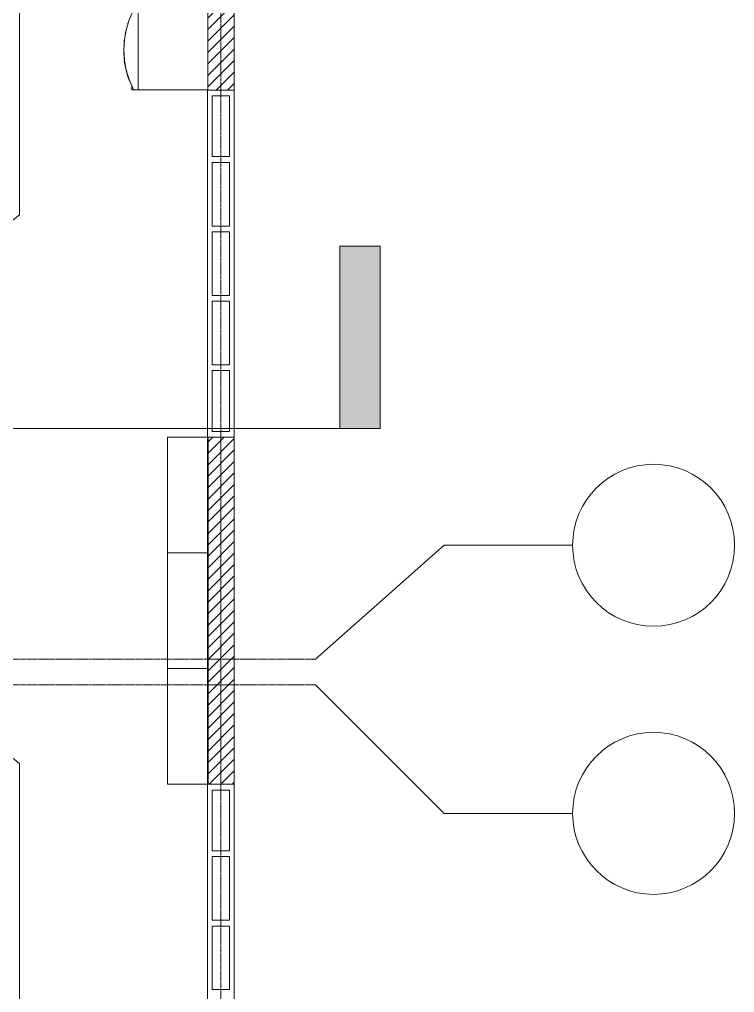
# Model space of a CAD drawing. Header units: inches. Extents: x 22 to 382261, y 22 to 371281.
# Drawn here: x 200367 to 206550, y 57633 to 66043 of the extents above; entities that cross this region are included whole.
import ezdxf

# ---------------------------------------------------------------- set-up
doc = ezdxf.new("R2010")
doc.units = ezdxf.units.IN
doc.header["$MEASUREMENT"] = 0
doc.linetypes.add('Grid Line 1_2_', pattern=[22.225, 12.7, -3.175, 3.175, -3.175])
for name, color, linetype, lineweight in [('A-GLAZ-CWMG', 51, 'Continuous', 9), ('A-WALL-PATT', 111, 'Continuous', 9), ('G-ANNO-SYMB', 111, 'Continuous', 9), ('I-FURN', 30, 'Continuous', 9), ('I-WALL', 2, 'Continuous', 9), ('Q-CASE', 31, 'Continuous', 9), ('S-GRID', 1, 'Continuous', 9), ('S-GRID-IDEN', 1, 'Continuous', 9)]:
    doc.layers.add(name, color=color, linetype=linetype, lineweight=lineweight)

# ---------------------------------------------------------------- blocks, each defined once
blk = doc.blocks.new('Rectangular Mullion - 50 x 150mm-V2-02- FIRST FLOOR FURNITURE PLAN')
at = {"layer": 'A-GLAZ-CWMG', "lineweight": 18}
for p, q in [((22913.3, 6908.2), (22763.3, 6908.2)), ((22763.3, 6908.2), (22763.3, 6383.2)), ((22913.3, 6383.2), (22913.3, 6908.2)), ((22763.3, 6383.2), (22913.3, 6383.2))]:
    blk.add_line(p, q, dxfattribs=at)
blk = doc.blocks.new('Rectangular Mullion - 50 x 150mm-441106-02- FIRST FLOOR FURNITURE PLAN')
at = {"layer": 'A-GLAZ-CWMG', "lineweight": 18}
for p, q in [((22913.297347, 6333.191796), (22763.297347, 6333.191796)), ((22763.297347, 6333.191796), (22763.297347, 5783.191796)), ((22913.297347, 5783.191796), (22913.297347, 6333.191796)), ((22763.297347, 5783.191796), (22913.297347, 5783.191796))]:
    blk.add_line(p, q, dxfattribs=at)
blk = doc.blocks.new('Casework 30 - Casework 30-869156-02- FIRST FLOOR FURNITURE PLAN')
at = {"layer": 'Q-CASE'}
for p, q in [((21096.2, 5879.2), (21096.2, 8453.2)), ((21096.2, -2001.8), (21096.2, 1137.2))]:
    blk.add_line(p, q, dxfattribs=at)
blk.add_arc((22932, 3508.2), 2998.7, 127.74928, 232.25072, dxfattribs=at)
blk = doc.blocks.new('FREEZER COCACOLA - FREEZER COCACOLA-870207-02- FIRST FLOOR FURNITURE PLAN')
at = {"layer": 'I-FURN'}
for p, q in [((-337.5, 125.6), (-337.5, 727.6)), ((-337.5, 727.6), (-285.6, 727.6)), ((-285.6, 727.6), (285.6, 727.6)), ((285.6, 727.6), (337.5, 727.6)), ((337.5, 727.6), (337.5, 125.6)), ((-337.5, 125.6), (337.5, 125.6)), ((-337.5, 76.5), (-337.5, 125.6)), ((337.5, 125.6), (337.5, 85)), ((337.5, 70.6), (337.5, 85)), ((-337.5, 76.5), (-337.5, 70.6)), ((-323.4, 70.6), (-337.5, 70.6)), ((337.5, 70.6), (305.2, 70.6))]:
    blk.add_line(p, q, dxfattribs=at)
at = {"layer": 'I-FURN', "flags": 128}
for points in [[(337.5, 85), (255.5, 48.2), (169.7, 21.6), (81.3, 5.4), (-8.4, 0)], [(-8.4, 0), (-93.4, 4.9), (-177.3, 19.4), (-259.1, 43.4), (-337.5, 76.5)]]:
    blk.add_lwpolyline(points, dxfattribs=at)
at = {"layer": 'I-FURN'}
for centre, radius, start, end in [((-8.4, 745.9), 745.9, 290.90022, 297.62619), ((-8.4, 745.9), 745.9, 250.5444, 252.66614), ((-8.4, 745.9), 745.9, 257.09202, 259.74431), ((-8.4, 745.9), 745.9, 263.72895, 266.56968), ((0, 695.8), 696.4, 269.30834, 291.42624), ((-8.4, 745.9), 745.9, 270.35508, 274.25652), ((0, 695.8), 696.4, 276.9575, 283.915), ((0, 695.8), 696.4, 276.9575, 283.915), ((-8.4, 745.9), 745.9, 277.17295, 281.26742), ((-8.4, 745.9), 745.9, 283.99075, 288.53799), ((0, 695.8), 696.4, 286.74775, 290.8725), ((0, 695.8), 696.4, 286.74775, 290.8725)]:
    blk.add_arc(centre, radius, start, end, dxfattribs=at)
blk = doc.blocks.new('M8 - M8-876421-02- FIRST FLOOR FURNITURE PLAN')
at = {"layer": 'I-FURN'}
for p, q in [((0, 350), (1000, 350)), ((0, 350), (0, 4)), ((1000, 4), (1000, 350)), ((1000, 4), (0, 4)), ((0, 4), (0, 0)), ((1000, 4), (0, 4)), ((0, 0), (1000, 0)), ((1000, 0), (1000, 4))]:
    blk.add_line(p, q, dxfattribs=at)
blk = doc.blocks.new('M8 - M8-872269-02- FIRST FLOOR FURNITURE PLAN')
at = {"layer": 'I-FURN'}
for p, q in [((1000, 0), (0, 0)), ((0, 0), (0, -4)), ((1000, -4), (1000, 0)), ((0, -4), (1000, -4)), ((0, -4), (1000, -4)), ((0, -4), (0, -350)), ((1000, -350), (1000, -4)), ((1000, -350), (0, -350))]:
    blk.add_line(p, q, dxfattribs=at)
blk = doc.blocks.new('Section - M_Section Tail - Filled-28045-02- FIRST FLOOR FURNITURE PLAN')
at = {"layer": 'G-ANNO-SYMB'}
blk.add_hatch(color=256, dxfattribs=at).paths.add_polyline_path([(0, 9), (0, 0), (-2, 0), (-2, 9)])
for p, q in [((0, 9), (-2, 9)), ((-2, 9), (-2, 0)), ((0, 0), (0, 9)), ((-2, 0), (0, 0))]:
    blk.add_line(p, q, dxfattribs=at)
blk = doc.blocks.new('Grid - Grid Head - Circle-749417-02- FIRST FLOOR FURNITURE PLAN')
at = {"layer": 'S-GRID-IDEN'}
blk.add_circle((0, 0), 4, dxfattribs=at)

msp = doc.modelspace()

# ---------------------------------------------------------------- hatches: boundary and pattern name
at = {"layer": 'A-WALL-PATT'}
h = msp.add_hatch(dxfattribs=at)
h.set_pattern_fill('FP_1', color=256, style=0, pattern_type=2)
h.set_pattern_definition([(45, (179271.156, 58474.37), (-49.49747, 49.49747), [])])
h.paths.add_polyline_path([(202224.5, 55240.1), (202224.5, 57032.6), (201994.5, 57032.6), (201994.5, 55240.1)])
h.paths.add_polyline_path([(201998.5, 59432.6), (202224.5, 59432.6), (202224.5, 62432.6), (201998.5, 62432.6), (201998.5, 59447.6)])
h.paths.add_polyline_path([(201994.5, 65432.6), (202224.5, 65432.6), (202224.5, 67632.6), (201994.5, 67632.6), (201994.5, 66110.1), (201997.1, 66110.1), (201997.1, 65435.1), (201994.5, 65435.1)])
h.paths.add_polyline_path([(201994.5, 70032.6), (202224.5, 70032.6), (202224.5, 70712.6), (201994.5, 70712.6), (201994.5, 70482.6)])

# ---------------------------------------------------------------- linework, layer by layer
at = {"layer": 'G-ANNO-SYMB'}
msp.add_line((166138, 62507.6), (203137.2, 62507.6), dxfattribs=at)
at = {"layer": 'I-WALL', "lineweight": 18}
for p, q in [((202224.5, 65432.6), (202224.5, 67632.6)), ((201994.5, 65435.3), (201994.5, 65432.6)), ((201994.5, 65432.6), (202224.5, 65432.6)), ((202224.5, 62432.6), (201998.5, 62432.6)), ((202224.5, 59432.6), (202224.5, 62432.6)), ((201998.5, 59432.6), (202224.5, 59432.6))]:
    msp.add_line(p, q, dxfattribs=at)
at = {"layer": 'I-WALL'}
for p, q in [((201994.5, 62432.6), (201994.5, 65432.6)), ((202224.5, 65432.6), (202224.5, 62432.6)), ((201994.5, 57032.6), (201994.5, 59432.6)), ((202224.5, 59432.6), (202224.5, 57032.6))]:
    msp.add_line(p, q, dxfattribs=at)
at = {"layer": 'S-GRID', "linetype": 'Grid Line 1_2_'}
for p, q in [((202109.5, 49071), (202109.5, 73485.1)), ((166187.4, 60512.6), (202927.8, 60512.6)), ((166187.4, 60292.6), (202927.8, 60292.6))]:
    msp.add_line(p, q, dxfattribs=at)
at = {"layer": 'S-GRID'}
for p, q in [((202927.8, 60512.6), (204039.1, 61498.3)), ((204039.1, 61498.3), (205150.3, 61498.3)), ((202927.8, 60292.6), (204039.1, 59181.3)), ((204039.1, 59181.3), (205150.3, 59181.3))]:
    msp.add_line(p, q, dxfattribs=at)

# ---------------------------------------------------------------- block references
at = {"layer": 'A-GLAZ-CWMG'}
for name, p in [('Rectangular Mullion - 50 x 150mm-V2-02- FIRST FLOOR FURNITURE PLAN', (179271.2, 58474.4)), ('Rectangular Mullion - 50 x 150mm-441106-02- FIRST FLOOR FURNITURE PLAN', (179271.2, 58474.4)), ('Rectangular Mullion - 50 x 150mm-441106-02- FIRST FLOOR FURNITURE PLAN', (179271.2, 57874.4)), ('Rectangular Mullion - 50 x 150mm-441106-02- FIRST FLOOR FURNITURE PLAN', (179271.2, 57274.4)), ('Rectangular Mullion - 50 x 150mm-V2-02- FIRST FLOOR FURNITURE PLAN', (179271.2, 56099.4)), ('Rectangular Mullion - 50 x 150mm-V2-02- FIRST FLOOR FURNITURE PLAN', (179271.2, 52474.4)), ('Rectangular Mullion - 50 x 150mm-441106-02- FIRST FLOOR FURNITURE PLAN', (179271.2, 52474.4)), ('Rectangular Mullion - 50 x 150mm-441106-02- FIRST FLOOR FURNITURE PLAN', (179271.2, 51874.4))]:
    msp.add_blockref(name, p, dxfattribs=at)
at = {"layer": 'G-ANNO-SYMB', "extrusion": (0, 0, -1), "xscale": 174.9999999999999, "yscale": 174.9999999999999, "zscale": 174.9999999999999}
msp.add_blockref('Section - M_Section Tail - Filled-28045-02- FIRST FLOOR FURNITURE PLAN', (-203137.2, 62507.6), dxfattribs=at)
at = {"layer": 'I-FURN'}
for name, p, rotation in [('FREEZER COCACOLA - FREEZER COCACOLA-870207-02- FIRST FLOOR FURNITURE PLAN', (201269.5, 65772.6), 270.0000000000002), ('M8 - M8-876421-02- FIRST FLOOR FURNITURE PLAN', (201998.5, 61432.6), 89.99999999999967), ('M8 - M8-872269-02- FIRST FLOOR FURNITURE PLAN', (201998.5, 61432.6), 269.9999999999997), ('M8 - M8-876421-02- FIRST FLOOR FURNITURE PLAN', (201998.5, 59432.6), 89.99999999999967)]:
    msp.add_blockref(name, p, dxfattribs=dict(at, rotation=rotation))
at = {"layer": 'Q-CASE'}
msp.add_blockref('Casework 30 - Casework 30-869156-02- FIRST FLOOR FURNITURE PLAN', (179271.2, 58474.4), dxfattribs=at)
at = {"layer": 'S-GRID-IDEN', "xscale": 174.9999999999999, "yscale": 174.9999999999999, "zscale": 174.9999999999999, "rotation": 269.9999999999994}
for p in [(205850.3, 61498.3), (205850.3, 59181.3)]:
    msp.add_blockref('Grid - Grid Head - Circle-749417-02- FIRST FLOOR FURNITURE PLAN', p, dxfattribs=at)

doc.saveas('drawing.dxf')
